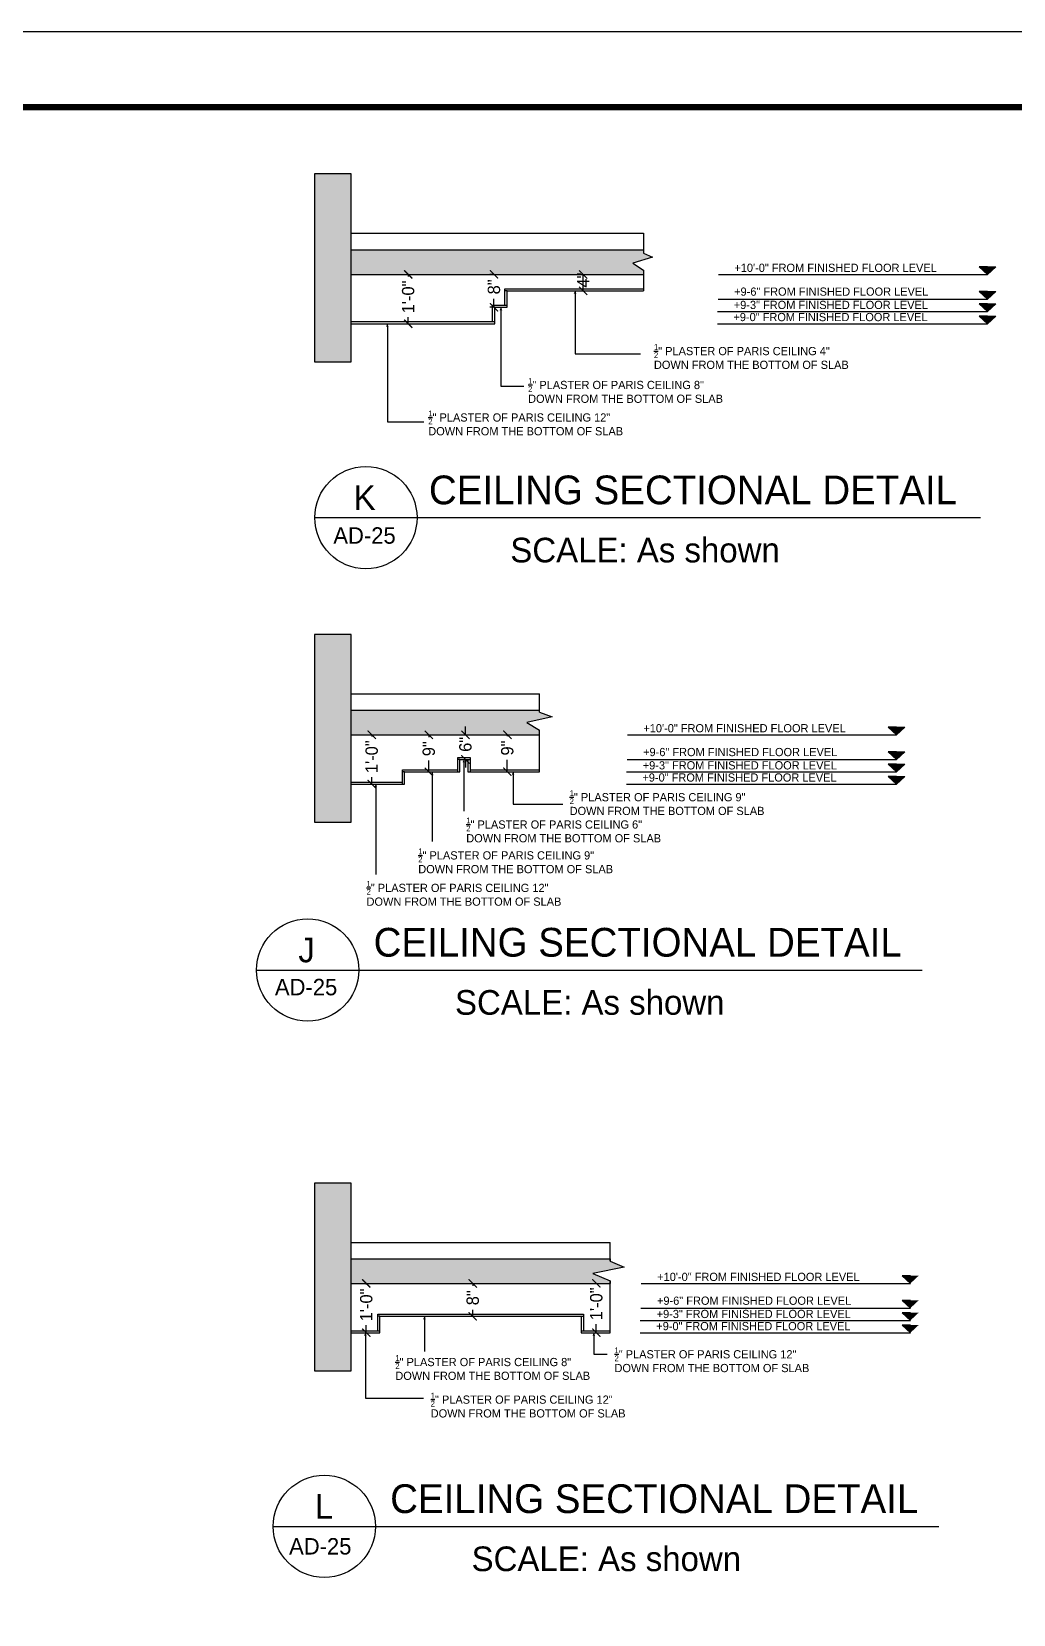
# Model space of a CAD drawing. Extents: x 10753 to 18704, y -5361 to 1140.
# Drawn here: x 16592.7 to 16831.5, y -2391.3 to -2006.2 of the extents above; entities that cross this region are included whole.
import ezdxf

# ---------------------------------------------------------------- set-up
doc = ezdxf.new("R2010")
doc.units = 0
doc.header["$LTSCALE"] = 30
doc.header["$MEASUREMENT"] = 0
doc.header["$PDMODE"] = 3
doc.layers.get('0').update_dxf_attribs({"linetype": 'CONTINUOUS'})
doc.layers.get('DEFPOINTS').update_dxf_attribs({"linetype": 'CONTINUOUS'})
for name, color, linetype in [('CEILING SECTION', 33, 'CONTINUOUS'), ('SEAL', 1, 'CONTINUOUS'), ('TXT', 3, 'CONTINUOUS'), ('Walls Hatch', 51, 'CONTINUOUS'), ('WL', 9, 'CONTINUOUS')]:
    doc.layers.add(name, color=color, linetype=linetype)
doc.styles.add('EE', font='eurr____.ttf')
doc.styles.get("Standard").update_dxf_attribs({"font": 'stylu.ttf', "height": 3})
doc.dimstyles.new('D1', dxfattribs={"dimtxt": 6, "dimasz": 5, "dimexe": 1, "dimexo": 2, "dimgap": 1, "dimtad": 1, "dimdec": 4, "dimzin": 3, "dimdsep": 46, "dimlunit": 4, "dimtxsty": 'Standard', "dimcen": 3, "dimclrd": 7, "dimclre": 7, "dimclrt": 2, "dimadec": 0, "dimazin": 0, "dimtfac": 1, "dimtdec": 4, "dimtofl": 0, "dimtmove": 2, "dimatfit": 3, "dimfxl": 1, "dimfrac": 2, "dimtolj": 1, "dimtzin": 1, "dimarcsym": 0})

# ---------------------------------------------------------------- blocks, each defined once
blk = doc.blocks.new('_ArchTick')
at = {"color": 0, "linetype": 'ByBlock', "const_width": 0.15}
blk.add_lwpolyline([(-0.5, -0.5), (0.5, 0.5)], dxfattribs=at)
blk = doc.blocks.new('*D777')
at = {"layer": 'CEILING SECTION', "color": 21, "lineweight": -2, "transparency": 16777216}
for p, q in [((16675.44, -2177.28), (16676.44, -2177.28)), ((16675.44, -2177.28), (16675.44, -2177.67)), ((16675.44, -2189.28), (16675.44, -2187.59)), ((16675.44, -2189.28), (16676.44, -2189.28))]:
    blk.add_line(p, q, dxfattribs=at)
at = {"layer": 'DEFPOINTS', "color": 0, "transparency": 16777216}
for p in [(16670.42, -2177.28), (16675.44, -2177.28), (16670.42, -2189.28)]:
    blk.add_point(p, dxfattribs=at)
at = {"layer": 'CEILING SECTION', "color": 21, "lineweight": -2, "transparency": 16777216, "xscale": 2, "yscale": 2, "zscale": 2}
for p, rotation in [((16675.44, -2177.28), 90), ((16675.44, -2189.28), 270)]:
    blk.add_blockref('_ArchTick', p, dxfattribs=dict(at, rotation=rotation))
at = {"layer": 'CEILING SECTION', "color": 21, "transparency": 16777216, "insert": (16675.44, -2182.63), "char_height": 3, "attachment_point": 5, "rotation": 90}
blk.add_mtext('\\A1;1\'-0"', dxfattribs=at)
blk = doc.blocks.new('*D778')
at = {"layer": 'CEILING SECTION', "color": 21, "lineweight": -2, "transparency": 16777216}
for p, q in [((16689.34, -2177.28), (16690.34, -2177.28)), ((16689.34, -2177.28), (16689.34, -2177.82)), ((16689.34, -2186.28), (16689.34, -2183.53)), ((16689.34, -2186.28), (16690.34, -2186.28))]:
    blk.add_line(p, q, dxfattribs=at)
at = {"layer": 'DEFPOINTS', "color": 0, "transparency": 16777216}
for p in [(16683.42, -2177.28), (16689.34, -2177.28), (16683.42, -2186.28)]:
    blk.add_point(p, dxfattribs=at)
at = {"layer": 'CEILING SECTION', "color": 21, "lineweight": -2, "transparency": 16777216, "xscale": 2, "yscale": 2, "zscale": 2}
for p, rotation in [((16689.34, -2177.28), 90), ((16689.34, -2186.28), 270)]:
    blk.add_blockref('_ArchTick', p, dxfattribs=dict(at, rotation=rotation))
at = {"layer": 'CEILING SECTION', "color": 21, "transparency": 16777216, "insert": (16689.34, -2180.67), "char_height": 3, "attachment_point": 5, "rotation": 90}
blk.add_mtext('\\A1;9"', dxfattribs=at)
blk = doc.blocks.new('*D779')
at = {"layer": 'CEILING SECTION', "color": 21, "lineweight": -2, "transparency": 16777216}
for p, q in [((16698.24, -2177.28), (16698.24, -2175.28)), ((16698.24, -2177.28), (16699.24, -2177.28)), ((16698.24, -2183.28), (16699.24, -2183.28)), ((16698.24, -2183.28), (16698.24, -2185.28))]:
    blk.add_line(p, q, dxfattribs=at)
at = {"layer": 'DEFPOINTS', "color": 0, "transparency": 16777216}
for p in [(16696.86, -2177.28), (16698.24, -2177.28), (16696.86, -2183.28)]:
    blk.add_point(p, dxfattribs=at)
at = {"layer": 'CEILING SECTION', "color": 21, "lineweight": -2, "transparency": 16777216, "xscale": 2, "yscale": 2, "zscale": 2}
for p, rotation in [((16698.24, -2177.28), 270), ((16698.24, -2183.28), 90)]:
    blk.add_blockref('_ArchTick', p, dxfattribs=dict(at, rotation=rotation))
at = {"layer": 'CEILING SECTION', "color": 21, "transparency": 16777216, "insert": (16698.24, -2179.61), "char_height": 3, "attachment_point": 5, "rotation": 90}
blk.add_mtext('\\A1;6"', dxfattribs=at)
blk = doc.blocks.new('*D780')
at = {"layer": 'CEILING SECTION', "color": 21, "lineweight": -2, "transparency": 16777216}
for p, q in [((16707.86, -2177.28), (16709.43, -2177.28)), ((16708.43, -2177.28), (16708.43, -2177.65)), ((16708.43, -2186.28), (16708.43, -2183.35)), ((16707.86, -2186.28), (16709.43, -2186.28))]:
    blk.add_line(p, q, dxfattribs=at)
at = {"layer": 'DEFPOINTS', "color": 0, "transparency": 16777216}
for p in [(16698.86, -2177.28), (16708.43, -2177.28), (16698.86, -2186.28)]:
    blk.add_point(p, dxfattribs=at)
at = {"layer": 'CEILING SECTION', "color": 21, "lineweight": -2, "transparency": 16777216, "xscale": 2, "yscale": 2, "zscale": 2}
for p, rotation in [((16708.43, -2177.28), 90), ((16708.43, -2186.28), 270)]:
    blk.add_blockref('_ArchTick', p, dxfattribs=dict(at, rotation=rotation))
at = {"layer": 'CEILING SECTION', "color": 21, "transparency": 16777216, "insert": (16708.43, -2180.5), "char_height": 3, "attachment_point": 5, "rotation": 90}
blk.add_mtext('\\A1;9"', dxfattribs=at)
blk = doc.blocks.new('*D781')
at = {"layer": 'CEILING SECTION', "color": 21, "lineweight": -2, "transparency": 16777216}
for p, q in [((16683.32, -2065.23), (16685.32, -2065.23)), ((16684.32, -2065.23), (16684.32, -2065.76)), ((16684.32, -2077.23), (16684.32, -2075.68)), ((16683.32, -2077.23), (16685.32, -2077.23))]:
    blk.add_line(p, q, dxfattribs=at)
at = {"layer": 'DEFPOINTS', "color": 0, "transparency": 16777216}
for p in [(16670.42, -2065.23), (16684.32, -2065.23), (16670.42, -2077.23)]:
    blk.add_point(p, dxfattribs=at)
at = {"layer": 'CEILING SECTION', "color": 21, "lineweight": -2, "transparency": 16777216, "xscale": 2, "yscale": 2, "zscale": 2}
for p, rotation in [((16684.32, -2065.23), 90), ((16684.32, -2077.23), 270)]:
    blk.add_blockref('_ArchTick', p, dxfattribs=dict(at, rotation=rotation))
at = {"layer": 'CEILING SECTION', "color": 21, "transparency": 16777216, "insert": (16684.32, -2070.72), "char_height": 3, "attachment_point": 5, "rotation": 90}
blk.add_mtext('\\A1;1\'-0"', dxfattribs=at)
blk = doc.blocks.new('*D782')
at = {"layer": 'CEILING SECTION', "color": 21, "lineweight": -2, "transparency": 16777216}
for p, q in [((16705.18, -2065.23), (16704.18, -2065.23)), ((16705.18, -2065.23), (16705.18, -2065.37)), ((16705.18, -2073.23), (16705.18, -2071.17)), ((16705.18, -2073.23), (16704.18, -2073.23))]:
    blk.add_line(p, q, dxfattribs=at)
at = {"layer": 'DEFPOINTS', "color": 0, "transparency": 16777216}
for p in [(16705.18, -2065.23), (16705.36, -2065.23), (16705.36, -2073.23)]:
    blk.add_point(p, dxfattribs=at)
at = {"layer": 'CEILING SECTION', "color": 21, "lineweight": -2, "transparency": 16777216, "xscale": 2, "yscale": 2, "zscale": 2}
for p, rotation in [((16705.18, -2065.23), 90), ((16705.18, -2073.23), 270)]:
    blk.add_blockref('_ArchTick', p, dxfattribs=dict(at, rotation=rotation))
at = {"layer": 'CEILING SECTION', "color": 21, "transparency": 16777216, "insert": (16705.18, -2068.27), "char_height": 3, "attachment_point": 5, "rotation": 90}
blk.add_mtext('\\A1;8"', dxfattribs=at)
blk = doc.blocks.new('*D783')
at = {"layer": 'CEILING SECTION', "color": 21, "lineweight": -2, "transparency": 16777216}
for p, q in [((16725.88, -2065.23), (16727.88, -2065.23)), ((16726.88, -2069.23), (16726.88, -2065.23)), ((16725.88, -2069.23), (16727.88, -2069.23))]:
    blk.add_line(p, q, dxfattribs=at)
at = {"layer": 'DEFPOINTS', "color": 0, "transparency": 16777216}
for p in [(16708.36, -2065.23), (16726.88, -2065.23), (16708.36, -2069.23)]:
    blk.add_point(p, dxfattribs=at)
at = {"layer": 'CEILING SECTION', "color": 21, "lineweight": -2, "transparency": 16777216, "xscale": 2, "yscale": 2, "zscale": 2}
for p, rotation in [((16726.88, -2065.23), 90), ((16726.88, -2069.23), 270)]:
    blk.add_blockref('_ArchTick', p, dxfattribs=dict(at, rotation=rotation))
at = {"layer": 'CEILING SECTION', "color": 21, "transparency": 16777216, "insert": (16726.88, -2066.62), "char_height": 3, "attachment_point": 5, "rotation": 90}
blk.add_mtext('\\A1;4"', dxfattribs=at)
blk = doc.blocks.new('*D784')
at = {"layer": 'CEILING SECTION', "color": 21, "lineweight": -2, "transparency": 16777216}
for p, q in [((16674.12, -2310.81), (16675.12, -2310.81)), ((16674.12, -2310.81), (16674.12, -2311.08)), ((16674.12, -2322.81), (16674.12, -2321)), ((16674.12, -2322.81), (16675.12, -2322.81))]:
    blk.add_line(p, q, dxfattribs=at)
at = {"layer": 'DEFPOINTS', "color": 0, "transparency": 16777216}
for p in [(16670.42, -2310.81), (16674.12, -2310.81), (16670.42, -2322.81)]:
    blk.add_point(p, dxfattribs=at)
at = {"layer": 'CEILING SECTION', "color": 21, "lineweight": -2, "transparency": 16777216, "xscale": 2, "yscale": 2, "zscale": 2}
for p, rotation in [((16674.12, -2310.81), 90), ((16674.12, -2322.81), 270)]:
    blk.add_blockref('_ArchTick', p, dxfattribs=dict(at, rotation=rotation))
at = {"layer": 'CEILING SECTION', "color": 21, "transparency": 16777216, "insert": (16674.12, -2316.04), "char_height": 3, "attachment_point": 5, "rotation": 90}
blk.add_mtext('\\A1;1\'-0"', dxfattribs=at)
blk = doc.blocks.new('*D785')
at = {"layer": 'CEILING SECTION', "color": 21, "lineweight": -2, "transparency": 16777216}
for p, q in [((16699.02, -2310.81), (16701.02, -2310.81)), ((16700.02, -2310.81), (16700.02, -2311.4)), ((16699.02, -2318.81), (16701.02, -2318.81)), ((16700.02, -2318.81), (16700.02, -2317.2))]:
    blk.add_line(p, q, dxfattribs=at)
at = {"layer": 'DEFPOINTS', "color": 0, "transparency": 16777216}
for p in [(16677.42, -2310.81), (16700.02, -2310.81), (16677.42, -2318.81)]:
    blk.add_point(p, dxfattribs=at)
at = {"layer": 'CEILING SECTION', "color": 21, "lineweight": -2, "transparency": 16777216, "xscale": 2, "yscale": 2, "zscale": 2}
for p, rotation in [((16700.02, -2310.81), 90), ((16700.02, -2318.81), 270)]:
    blk.add_blockref('_ArchTick', p, dxfattribs=dict(at, rotation=rotation))
at = {"layer": 'CEILING SECTION', "color": 21, "transparency": 16777216, "insert": (16700.02, -2314.3), "char_height": 3, "attachment_point": 5, "rotation": 90}
blk.add_mtext('\\A1;8"', dxfattribs=at)
blk = doc.blocks.new('*D786')
at = {"layer": 'CEILING SECTION', "color": 21, "lineweight": -2, "transparency": 16777216}
for p, q in [((16730.08, -2310.81), (16731.08, -2310.81)), ((16730.08, -2310.81), (16730.08, -2310.81)), ((16730.08, -2322.81), (16730.08, -2320.73)), ((16730.08, -2322.81), (16731.08, -2322.81))]:
    blk.add_line(p, q, dxfattribs=at)
at = {"layer": 'DEFPOINTS', "color": 0, "transparency": 16777216}
for p in [(16726.42, -2310.81), (16730.08, -2310.81), (16726.42, -2322.81)]:
    blk.add_point(p, dxfattribs=at)
at = {"layer": 'CEILING SECTION', "color": 21, "lineweight": -2, "transparency": 16777216, "xscale": 2, "yscale": 2, "zscale": 2}
for p, rotation in [((16730.08, -2310.81), 90), ((16730.08, -2322.81), 270)]:
    blk.add_blockref('_ArchTick', p, dxfattribs=dict(at, rotation=rotation))
at = {"layer": 'CEILING SECTION', "color": 21, "transparency": 16777216, "insert": (16730.08, -2315.77), "char_height": 3, "attachment_point": 5, "rotation": 90}
blk.add_mtext('\\A1;1\'-0"', dxfattribs=at)

msp = doc.modelspace()

# ---------------------------------------------------------------- hatches: boundary and pattern name
at = {"layer": 'CEILING SECTION'}
h = msp.add_hatch(color=253, dxfattribs=at)
h.dxf.hatch_style = 1
h.paths.add_polyline_path([(16741.56659, -2060.03489), (16741.56659, -2059.22525), (16670.4204, -2059.22525), (16670.4204, -2065.22525), (16741.56659, -2065.22525), (16741.56659, -2064.17798), (16738.96564, -2062.49268), (16743.71889, -2061.04813)])
h = msp.add_hatch(color=253, dxfattribs=at)
h.dxf.hatch_style = 1
h.paths.add_polyline_path([(16716.2954, -2177.28304), (16716.2954, -2176.12252), (16713.14376, -2174.29947), (16719.323, -2172.94387), (16716.2954, -2171.77328), (16716.2954, -2171.28304), (16670.4204, -2171.28304), (16670.4204, -2177.28304)])
h = msp.add_hatch(color=253, dxfattribs=at)
h.dxf.hatch_style = 1
h.paths.add_polyline_path([(16736.84972, -2306.87309), (16733.4204, -2305.36863), (16733.4204, -2304.80975), (16670.4204, -2304.80975), (16670.4204, -2310.80975), (16733.4204, -2310.80975), (16733.4204, -2310.19066), (16729.2006, -2308.41616)])
at = {"layer": 'TXT'}
h = msp.add_hatch(color=256, dxfattribs=at)
h.dxf.hatch_style = 1
h.paths.add_polyline_path([(16827.24377, -2063.3621), (16825.24377, -2063.3621), (16823.24377, -2063.3621), (16825.24377, -2065.22525)])
h = msp.add_hatch(color=256, dxfattribs=at)
h.dxf.hatch_style = 1
h.paths.add_polyline_path([(16724.91017, -2069.19199), (16724.59149, -2069.90942), (16725.23436, -2069.90942)])
h = msp.add_hatch(color=256, dxfattribs=at)
h.dxf.hatch_style = 1
h.paths.add_polyline_path([(16827.24377, -2069.3621), (16825.24377, -2069.3621), (16823.24377, -2069.3621), (16825.24377, -2071.22525)])
h = msp.add_hatch(color=256, dxfattribs=at)
h.dxf.hatch_style = 1
h.paths.add_polyline_path([(16706.86591, -2073.23248), (16706.54723, -2073.94991), (16707.19009, -2073.94991)])
h = msp.add_hatch(color=256, dxfattribs=at)
h.dxf.hatch_style = 1
h.paths.add_polyline_path([(16827.24377, -2072.3621), (16825.24377, -2072.3621), (16823.24377, -2072.3621), (16825.24377, -2074.22525)])
h = msp.add_hatch(color=256, dxfattribs=at)
h.dxf.hatch_style = 1
h.paths.add_polyline_path([(16827.24377, -2075.3621), (16825.24377, -2075.3621), (16823.24377, -2075.3621), (16825.24377, -2077.22525)])
h = msp.add_hatch(color=256, dxfattribs=at)
h.dxf.hatch_style = 1
h.paths.add_polyline_path([(16679.24042, -2077.22525), (16678.92174, -2077.94268), (16679.5646, -2077.94268)])
h = msp.add_hatch(color=256, dxfattribs=at)
h.dxf.hatch_style = 1
h.paths.add_polyline_path([(16805.1011, -2175.41989), (16803.1011, -2175.41989), (16801.1011, -2175.41989), (16803.1011, -2177.28304)])
h = msp.add_hatch(color=256, dxfattribs=at)
h.dxf.hatch_style = 1
h.paths.add_polyline_path([(16697.85504, -2183.28304), (16697.53636, -2184.00047), (16698.17923, -2184.00047)])
h = msp.add_hatch(color=256, dxfattribs=at)
h.dxf.hatch_style = 1
h.paths.add_polyline_path([(16805.1011, -2181.41989), (16803.1011, -2181.41989), (16801.1011, -2181.41989), (16803.1011, -2183.28304)])
h = msp.add_hatch(color=256, dxfattribs=at)
h.dxf.hatch_style = 1
h.paths.add_polyline_path([(16690.13629, -2186.28304), (16689.81761, -2187.00047), (16690.46048, -2187.00047)])
h = msp.add_hatch(color=256, dxfattribs=at)
h.dxf.hatch_style = 1
h.paths.add_polyline_path([(16709.82236, -2186.28304), (16709.50368, -2187.00047), (16710.14655, -2187.00047)])
h = msp.add_hatch(color=256, dxfattribs=at)
h.dxf.hatch_style = 1
h.paths.add_polyline_path([(16805.1011, -2184.41989), (16803.1011, -2184.41989), (16801.1011, -2184.41989), (16803.1011, -2186.28304)])
h = msp.add_hatch(color=256, dxfattribs=at)
h.dxf.hatch_style = 1
h.paths.add_polyline_path([(16805.1011, -2187.41989), (16803.1011, -2187.41989), (16801.1011, -2187.41989), (16803.1011, -2189.28304)])
h = msp.add_hatch(color=256, dxfattribs=at)
h.dxf.hatch_style = 1
h.paths.add_polyline_path([(16676.41754, -2189.28304), (16676.09886, -2190.00047), (16676.74173, -2190.00047)])
h = msp.add_hatch(color=256, dxfattribs=at)
h.dxf.hatch_style = 1
h.paths.add_polyline_path([(16808.48041, -2308.9466), (16806.48041, -2308.9466), (16804.48041, -2308.9466), (16806.48041, -2310.80975)])
h = msp.add_hatch(color=256, dxfattribs=at)
h.dxf.hatch_style = 1
h.paths.add_polyline_path([(16808.48041, -2314.9466), (16806.48041, -2314.9466), (16804.48041, -2314.9466), (16806.48041, -2316.80975)])
h = msp.add_hatch(color=256, dxfattribs=at)
h.dxf.hatch_style = 1
h.paths.add_polyline_path([(16688.26344, -2318.80975), (16687.94476, -2319.52718), (16688.58762, -2319.52718)])
h = msp.add_hatch(color=256, dxfattribs=at)
h.dxf.hatch_style = 1
h.paths.add_polyline_path([(16808.48041, -2317.9466), (16806.48041, -2317.9466), (16804.48041, -2317.9466), (16806.48041, -2319.80975)])
h = msp.add_hatch(color=256, dxfattribs=at)
h.dxf.hatch_style = 1
h.paths.add_polyline_path([(16808.48041, -2320.9466), (16806.48041, -2320.9466), (16804.48041, -2320.9466), (16806.48041, -2322.80975)])
h = msp.add_hatch(color=256, dxfattribs=at)
h.dxf.hatch_style = 1
h.paths.add_polyline_path([(16673.88569, -2322.80975), (16673.56701, -2323.52718), (16674.20988, -2323.52718)])
h = msp.add_hatch(color=256, dxfattribs=at)
h.dxf.hatch_style = 1
h.paths.add_polyline_path([(16729.4559, -2322.80975), (16729.13722, -2323.52718), (16729.78009, -2323.52718)])
at = {"layer": 'Walls Hatch'}
h = msp.add_hatch(color=51, dxfattribs=at)
h.dxf.hatch_style = 1
h.paths.add_polyline_path([(16670.4204, -2040.78775), (16661.5204, -2040.78775), (16661.5204, -2086.52829), (16665.9204, -2086.52829), (16670.4204, -2086.52829)])
h = msp.add_hatch(color=51, dxfattribs=at)
h.dxf.hatch_style = 1
h.paths.add_polyline_path([(16670.4204, -2152.84554), (16661.5204, -2152.84554), (16661.5204, -2198.58608), (16665.9204, -2198.58608), (16670.4204, -2198.58608)])
h = msp.add_hatch(color=51, dxfattribs=at)
h.dxf.hatch_style = 1
h.paths.add_polyline_path([(16670.4204, -2286.37225), (16661.5204, -2286.37225), (16661.5204, -2332.11279), (16665.9204, -2332.11279), (16670.4204, -2332.11279)])

# ---------------------------------------------------------------- linework, layer by layer
at = {"layer": 'CEILING SECTION'}
for p, q in [((16661.5204, -2040.78775), (16661.5204, -2086.52829)), ((16670.4204, -2040.78775), (16661.5204, -2040.78775)), ((16670.4204, -2086.52829), (16670.4204, -2040.78775)), ((16670.4204, -2055.22525), (16741.56659, -2055.22525)), ((16741.56659, -2055.22525), (16741.56659, -2060.03489)), ((16670.4204, -2059.22525), (16741.56659, -2059.22525)), ((16741.56659, -2060.03489), (16743.71889, -2061.04813)), ((16743.71889, -2061.04813), (16738.96564, -2062.49268)), ((16738.96564, -2062.49268), (16741.56659, -2064.17798)), ((16741.56659, -2064.17798), (16741.56659, -2069.22525)), ((16670.4204, -2065.22525), (16741.56659, -2065.22525)), ((16707.8579, -2072.72525), (16707.8579, -2068.72525)), ((16707.8579, -2068.72525), (16741.56659, -2068.72525)), ((16708.3579, -2069.22525), (16707.8579, -2069.22525)), ((16708.3579, -2073.22525), (16708.3579, -2069.22525)), ((16708.3579, -2069.22525), (16741.56659, -2069.22525)), ((16704.8579, -2076.72525), (16704.8579, -2072.72525)), ((16704.8579, -2072.72525), (16708.3579, -2072.72525)), ((16705.3579, -2073.22525), (16704.8579, -2073.22525)), ((16705.3579, -2077.22525), (16705.3579, -2073.22525)), ((16705.3579, -2073.22525), (16708.3579, -2073.22525)), ((16670.4204, -2076.72525), (16705.3579, -2076.72525)), ((16670.4204, -2077.22525), (16690.8579, -2077.22525)), ((16670.4204, -2077.22525), (16705.3579, -2077.22525)), ((16661.5204, -2086.52829), (16665.9204, -2086.52829)), ((16665.9204, -2086.52829), (16670.4204, -2086.52829)), ((16661.5204, -2152.84554), (16661.5204, -2198.58608)), ((16670.4204, -2152.84554), (16661.5204, -2152.84554)), ((16670.4204, -2198.58608), (16670.4204, -2152.84554)), ((16670.4204, -2167.28304), (16716.2954, -2167.28304)), ((16716.2954, -2171.77328), (16716.2954, -2167.28304)), ((16670.4204, -2171.28304), (16716.2954, -2171.28304)), ((16716.2954, -2171.77328), (16719.323, -2172.94387)), ((16719.323, -2172.94387), (16713.14376, -2174.29947)), ((16713.14376, -2174.29947), (16716.2954, -2176.12252)), ((16716.2954, -2186.28304), (16716.2954, -2176.12252)), ((16670.4204, -2177.28304), (16716.2954, -2177.28304)), ((16696.3579, -2186.28304), (16696.3579, -2182.78304)), ((16696.3579, -2182.78304), (16699.3579, -2182.78304)), ((16696.8579, -2183.28304), (16696.3579, -2183.28304)), ((16696.8579, -2186.28304), (16696.8579, -2183.28304)), ((16696.8579, -2183.28304), (16698.8579, -2183.28304)), ((16698.8579, -2183.28304), (16698.8579, -2186.28304)), ((16698.8579, -2183.28304), (16699.3579, -2183.28304)), ((16699.3579, -2182.78304), (16699.3579, -2186.28304)), ((16682.9204, -2189.28304), (16682.9204, -2185.78304)), ((16682.9204, -2185.78304), (16696.3579, -2185.78304)), ((16683.4204, -2186.28304), (16682.9204, -2186.28304)), ((16683.4204, -2189.28304), (16683.4204, -2186.28304)), ((16683.4204, -2186.28304), (16696.8579, -2186.28304)), ((16698.8579, -2186.28304), (16716.2954, -2186.28304)), ((16699.3579, -2185.78304), (16716.2954, -2185.78304)), ((16670.4204, -2188.78304), (16682.9204, -2188.78304)), ((16670.4204, -2189.28304), (16682.4204, -2189.28304)), ((16670.4204, -2189.28304), (16683.4204, -2189.28304)), ((16661.5204, -2198.58608), (16665.9204, -2198.58608)), ((16665.9204, -2198.58608), (16670.4204, -2198.58608)), ((16661.5204, -2286.37225), (16661.5204, -2332.11279)), ((16670.4204, -2286.37225), (16661.5204, -2286.37225)), ((16670.4204, -2332.11279), (16670.4204, -2286.37225)), ((16670.4204, -2300.80975), (16733.4204, -2300.80975)), ((16733.4204, -2305.36863), (16733.4204, -2300.80975)), ((16670.4204, -2304.80975), (16733.4204, -2304.80975)), ((16736.84972, -2306.87309), (16729.2006, -2308.41616)), ((16733.4204, -2304.80975), (16733.4204, -2305.36863)), ((16733.4204, -2305.36863), (16736.84972, -2306.87309)), ((16670.4204, -2310.80975), (16733.4204, -2310.80975)), ((16729.2006, -2308.41616), (16733.4204, -2310.19066)), ((16733.4204, -2322.80975), (16733.4204, -2310.19066)), ((16733.4204, -2310.19066), (16733.4204, -2310.80975)), ((16676.9204, -2322.30975), (16676.9204, -2318.30975)), ((16676.9204, -2318.30975), (16726.9204, -2318.30975)), ((16677.4204, -2318.80975), (16676.9204, -2318.80975)), ((16677.4204, -2322.80975), (16677.4204, -2318.80975)), ((16677.4204, -2318.80975), (16726.4204, -2318.80975)), ((16726.4204, -2318.80975), (16726.4204, -2322.80975)), ((16726.4204, -2318.80975), (16726.9204, -2318.80975)), ((16726.9204, -2318.30975), (16726.9204, -2322.30975)), ((16670.4204, -2322.30975), (16677.4204, -2322.30975)), ((16726.4204, -2322.30975), (16733.4204, -2322.30975)), ((16670.4204, -2322.80975), (16677.4204, -2322.80975)), ((16726.4204, -2322.80975), (16733.4204, -2322.80975)), ((16661.5204, -2332.11279), (16665.9204, -2332.11279)), ((16665.9204, -2332.11279), (16670.4204, -2332.11279))]:
    msp.add_line(p, q, dxfattribs=at)
at = {"layer": 'SEAL', "color": 1}
msp.add_lwpolyline([(17020.32461, -2006.1532), (17020.32461, -2815.00686), (15815.56292, -2815.00686), (15815.56292, -2006.1532)], close=True, dxfattribs=at)
at = {"layer": 'TXT'}
for p, q in [((16825.24377, -2063.3621), (16823.24377, -2063.3621)), ((16823.24377, -2063.3621), (16825.24377, -2065.22525)), ((16825.24377, -2063.3621), (16827.24377, -2063.3621)), ((16827.24377, -2063.3621), (16825.24377, -2065.22525)), ((16759.77997, -2065.22525), (16825.24377, -2065.22525)), ((16724.96224, -2069.22525), (16724.96224, -2084.59663)), ((16759.70004, -2071.22525), (16825.24377, -2071.22525)), ((16825.24377, -2069.3621), (16823.24377, -2069.3621)), ((16823.24377, -2069.3621), (16825.24377, -2071.22525)), ((16825.24377, -2069.3621), (16827.24377, -2069.3621)), ((16827.24377, -2069.3621), (16825.24377, -2071.22525)), ((16706.8579, -2073.22525), (16706.8579, -2092.40531)), ((16759.54603, -2074.22525), (16825.24377, -2074.22525)), ((16825.24377, -2072.3621), (16823.24377, -2072.3621)), ((16823.24377, -2072.3621), (16825.24377, -2074.22525)), ((16825.24377, -2075.3621), (16823.24377, -2075.3621)), ((16823.24377, -2075.3621), (16825.24377, -2077.22525)), ((16825.24377, -2072.3621), (16827.24377, -2072.3621)), ((16827.24377, -2072.3621), (16825.24377, -2074.22525)), ((16825.24377, -2075.3621), (16827.24377, -2075.3621)), ((16827.24377, -2075.3621), (16825.24377, -2077.22525)), ((16679.24042, -2077.94268), (16679.24042, -2101.15449)), ((16759.54603, -2077.22525), (16825.24377, -2077.22525)), ((16724.96224, -2084.59663), (16740.78908, -2084.59663)), ((16706.8579, -2092.40531), (16712.4802, -2092.40531)), ((16679.24042, -2101.15449), (16688.11044, -2101.15449)), ((16661.58387, -2124.4315), (16823.52404, -2124.4315)), ((16803.1011, -2175.41989), (16801.1011, -2175.41989)), ((16801.1011, -2175.41989), (16803.1011, -2177.28304)), ((16803.1011, -2175.41989), (16805.1011, -2175.41989)), ((16805.1011, -2175.41989), (16803.1011, -2177.28304)), ((16737.6373, -2177.28304), (16803.1011, -2177.28304)), ((16697.8579, -2183.28304), (16697.8579, -2195.87691)), ((16737.55737, -2183.28304), (16803.1011, -2183.28304)), ((16803.1011, -2181.41989), (16801.1011, -2181.41989)), ((16801.1011, -2181.41989), (16803.1011, -2183.28304)), ((16803.1011, -2181.41989), (16805.1011, -2181.41989)), ((16805.1011, -2181.41989), (16803.1011, -2183.28304)), ((16690.13915, -2186.28304), (16690.13915, -2203.22403)), ((16709.82522, -2186.28304), (16709.82522, -2194.14877)), ((16737.40336, -2186.28304), (16803.1011, -2186.28304)), ((16803.1011, -2184.41989), (16801.1011, -2184.41989)), ((16801.1011, -2184.41989), (16803.1011, -2186.28304)), ((16803.1011, -2187.41989), (16801.1011, -2187.41989)), ((16801.1011, -2187.41989), (16803.1011, -2189.28304)), ((16803.1011, -2184.41989), (16805.1011, -2184.41989)), ((16805.1011, -2184.41989), (16803.1011, -2186.28304)), ((16803.1011, -2187.41989), (16805.1011, -2187.41989)), ((16805.1011, -2187.41989), (16803.1011, -2189.28304)), ((16676.4204, -2189.28304), (16676.4204, -2211.31949)), ((16737.40336, -2189.28304), (16803.1011, -2189.28304)), ((16709.82522, -2194.14877), (16721.9318, -2194.14877)), ((16647.42685, -2234.52528), (16809.36702, -2234.52528)), ((16741.01661, -2310.80975), (16806.48041, -2310.80975)), ((16806.48041, -2308.9466), (16804.48041, -2308.9466)), ((16804.48041, -2308.9466), (16806.48041, -2310.80975)), ((16806.48041, -2314.9466), (16804.48041, -2314.9466)), ((16804.48041, -2314.9466), (16806.48041, -2316.80975)), ((16688.26415, -2318.80975), (16688.26415, -2327.38434)), ((16740.93668, -2316.80975), (16806.48041, -2316.80975)), ((16806.48041, -2317.9466), (16804.48041, -2317.9466)), ((16804.48041, -2317.9466), (16806.48041, -2319.80975)), ((16740.78267, -2319.80975), (16806.48041, -2319.80975)), ((16806.48041, -2320.9466), (16804.48041, -2320.9466)), ((16804.48041, -2320.9466), (16806.48041, -2322.80975)), ((16673.9204, -2322.80975), (16673.9204, -2338.73227)), ((16729.45501, -2322.80975), (16729.45501, -2328.02412)), ((16740.78267, -2322.80975), (16806.48041, -2322.80975)), ((16729.45501, -2328.02412), (16732.72555, -2328.02412)), ((16673.9204, -2338.73227), (16688.01412, -2338.73227)), ((16651.45881, -2369.93793), (16813.39899, -2369.93793))]:
    msp.add_line(p, q, dxfattribs=at)
for centre in [(16674.02376, -2124.4315), (16659.86674, -2234.52528), (16663.8987, -2369.93793)]:
    msp.add_circle(centre, 12.43989, dxfattribs=at)
at = {"layer": 'WL', "const_width": 1.53192}
msp.add_lwpolyline([(17001.94157, -2024.53624), (17001.94157, -2796.62382), (15833.94596, -2796.62382), (15833.94596, -2024.53624)], close=True, dxfattribs=at)

# ---------------------------------------------------------------- texts
at = {"layer": 'TXT', "attachment_point": 1, "style": 'EE'}
for s, width, insert, char_height in [('{\\fStylus BT|b0|i0|c0|p34;+10\'-0" FROM FINISHED FLOOR LEVEL}', 57.70036, (16763.65433, -2062.62314), 2), ('{\\fStylus BT|b0|i0|c0|p34;+9-6" FROM FINISHED FLOOR LEVEL}', 57.70036, (16763.60116, -2068.42225), 2), ('{\\fStylus BT|b0|i0|c0|p34;+9-3" FROM FINISHED FLOOR LEVEL}', 57.70036, (16763.51377, -2071.65519), 2), ('{\\fStylus BT|b0|i0|c0|p34;+9-0" FROM FINISHED FLOOR LEVEL}', 57.70036, (16763.42836, -2074.61242), 2), ('\\A1;{\\fStylus BT|b0|i0|c0|p34;\\H0.7x;\\S1/2;\\H1.4286x;" PLASTER OF PARIS CEILING 4" DOWN FROM THE BOTTOM OF SLAB}', 49.4961807, (16744.09048, -2082.20994), 2), ('\\A1;{\\fStylus BT|b0|i0|c0|p34;\\H0.7x;\\S1/2;\\H1.4286x;" PLASTER OF PARIS CEILING 8" DOWN FROM THE BOTTOM OF SLAB}', 49.4961807, (16713.48631, -2090.46295), 2), ('\\A1;{\\fStylus BT|b0|i0|c0|p34;\\H0.7x;\\S1/2;\\H1.4286x;" PLASTER OF PARIS CEILING 12" DOWN FROM THE BOTTOM OF SLAB}', 49.4961807, (16689.19865, -2098.3725), 2), ('{\\fStylus BT|b0|i0|c0|p34;CEILING SECTIONAL DETAIL}', 155.5050261, (16689.35494, -2114.18505), 7), ('{\\fStylus BT|b0|i0|c0|p34;K}', 6.7799562, (16671.04235, -2116.55349), 6), ('{\\fStylus BT|b0|i0|c0|p34;AD-25}', 15.1527305, (16666.10904, -2126.77584), 4), ('{\\fStylus BT|b0|i0|c0|p34;SCALE: As shown}', 115.7905414, (16709.15879, -2129.32211), 6), ('{\\fStylus BT|b0|i0|c0|p34;+10\'-0" FROM FINISHED FLOOR LEVEL}', 57.70036, (16741.51166, -2174.68092), 2), ('{\\fStylus BT|b0|i0|c0|p34;+9-3" FROM FINISHED FLOOR LEVEL}', 57.70036, (16741.3711, -2183.71298), 2), ('{\\fStylus BT|b0|i0|c0|p34;+9-6" FROM FINISHED FLOOR LEVEL}', 57.70036, (16741.45849, -2180.48004), 2), ('{\\fStylus BT|b0|i0|c0|p34;+9-0" FROM FINISHED FLOOR LEVEL}', 57.70036, (16741.2857, -2186.67021), 2), ('\\A1;{\\fStylus BT|b0|i0|c0|p34;\\H0.7x;\\S1/2;\\H1.4286x;" PLASTER OF PARIS CEILING 9" DOWN FROM THE BOTTOM OF SLAB}', 49.4961807, (16723.58552, -2190.78483), 2), ('\\A1;{\\fStylus BT|b0|i0|c0|p34;\\H0.7x;\\S1/2;\\H1.4286x;" PLASTER OF PARIS CEILING 6" DOWN FROM THE BOTTOM OF SLAB}', 49.4961807, (16698.43808, -2197.43414), 2), ('\\A1;{\\fStylus BT|b0|i0|c0|p34;\\H0.7x;\\S1/2;\\H1.4286x;" PLASTER OF PARIS CEILING 9" DOWN FROM THE BOTTOM OF SLAB}', 49.4961807, (16686.76181, -2204.94735), 2), ('\\A1;{\\fStylus BT|b0|i0|c0|p34;\\H0.7x;\\S1/2;\\H1.4286x;" PLASTER OF PARIS CEILING 12" DOWN FROM THE BOTTOM OF SLAB}', 49.4961807, (16674.17847, -2212.85794), 2), ('{\\fStylus BT|b0|i0|c0|p34;CEILING SECTIONAL DETAIL}', 155.5050261, (16675.89828, -2224.27883), 7), ('{\\fStylus BT|b0|i0|c0|p34;J}', 6.7799562, (16657.58569, -2226.64727), 6), ('{\\fStylus BT|b0|i0|c0|p34;AD-25}', 15.1527305, (16651.89748, -2236.68309), 4), ('{\\fStylus BT|b0|i0|c0|p34;SCALE: As shown}', 115.7905414, (16695.70212, -2239.41589), 6), ('{\\fStylus BT|b0|i0|c0|p34;+10\'-0" FROM FINISHED FLOOR LEVEL}', 57.70036, (16744.89098, -2308.20764), 2), ('{\\fStylus BT|b0|i0|c0|p34;+9-6" FROM FINISHED FLOOR LEVEL}', 57.70036, (16744.8378, -2314.00676), 2), ('{\\fStylus BT|b0|i0|c0|p34;+9-3" FROM FINISHED FLOOR LEVEL}', 57.70036, (16744.75041, -2317.23969), 2), ('{\\fStylus BT|b0|i0|c0|p34;+9-0" FROM FINISHED FLOOR LEVEL}', 57.70036, (16744.66501, -2320.19692), 2), ('\\A1;{\\fStylus BT|b0|i0|c0|p34;\\H0.7x;\\S1/2;\\H1.4286x;" PLASTER OF PARIS CEILING 12" DOWN FROM THE BOTTOM OF SLAB}', 49.4961807, (16734.49601, -2326.37242), 2), ('\\A1;{\\fStylus BT|b0|i0|c0|p34;\\H0.7x;\\S1/2;\\H1.4286x;" PLASTER OF PARIS CEILING 8" DOWN FROM THE BOTTOM OF SLAB}', 49.4961807, (16681.18408, -2328.25747), 2), ('\\A1;{\\fStylus BT|b0|i0|c0|p34;\\H0.7x;\\S1/2;\\H1.4286x;" PLASTER OF PARIS CEILING 12" DOWN FROM THE BOTTOM OF SLAB}', 49.4961807, (16689.78863, -2337.40472), 2), ('{\\fStylus BT|b0|i0|c0|p34;CEILING SECTIONAL DETAIL}', 155.5050261, (16679.93024, -2359.69148), 7), ('{\\fStylus BT|b0|i0|c0|p34;L}', 6.7799562, (16661.61765, -2362.05992), 6), ('{\\fStylus BT|b0|i0|c0|p34;AD-25}', 15.1527305, (16655.34677, -2372.78225), 4), ('{\\fStylus BT|b0|i0|c0|p34;SCALE: As shown}', 115.7905414, (16699.73409, -2374.82853), 6)]:
    msp.add_mtext_dynamic_manual_height_columns(s, width=width, gutter_width=45, heights=[0], dxfattribs=dict(at, insert=insert, char_height=char_height))

# ---------------------------------------------------------------- dimensions: what is measured, and where the dimension line sits
at = {"layer": 'CEILING SECTION'}
for base, p1, p2, picture, middle in [((16684.31962, -2065.22525), (16670.4204, -2077.22525), (16670.4204, -2065.22525), '*D781', (16684.31962, -2070.72198)), ((16705.17987, -2065.22525), (16705.3579, -2073.22525), (16705.3579, -2065.22525), '*D782', (16705.17987, -2068.26893)), ((16726.88065, -2065.22525), (16708.3579, -2069.22525), (16708.3579, -2065.22525), '*D783', (16726.88065, -2066.61526)), ((16675.44488, -2177.28304), (16670.4204, -2189.28304), (16670.4204, -2177.28304), '*D777', (16675.44488, -2182.63229)), ((16689.33607, -2177.28304), (16683.4204, -2186.28304), (16683.4204, -2177.28304), '*D778', (16689.33607, -2180.67421)), ((16698.24466, -2177.28304), (16696.8579, -2183.28304), (16696.8579, -2177.28304), '*D779', (16698.24466, -2179.60581)), ((16708.42803, -2177.28304), (16698.8579, -2186.28304), (16698.8579, -2177.28304), '*D780', (16708.42803, -2180.50066)), ((16674.12161, -2310.80975), (16670.4204, -2322.80975), (16670.4204, -2310.80975), '*D784', (16674.12161, -2316.03822)), ((16700.01898, -2310.80975), (16677.4204, -2318.80975), (16677.4204, -2310.80975), '*D785', (16700.01898, -2314.30386)), ((16730.07504, -2310.80975), (16726.4204, -2322.80975), (16726.4204, -2310.80975), '*D786', (16730.07504, -2315.76846))]:
    dim = msp.add_linear_dim(base=base, p1=p1, p2=p2, angle=90, dimstyle='D1', override={"dimtxt": 3, "dimasz": 2, "dimexo": 9, "dimblk": 'ArchTick', "dimclrd": 21, "dimclre": 21, "dimclrt": 21, "dimldrblk": 'ArchTick', "dimfxlon": 1}, dxfattribs=at)
    dim.commit()
    dim.dimension.update_dxf_attribs({"geometry": picture, "text_midpoint": middle, "dimtype": 160})

doc.saveas('drawing.dxf')
